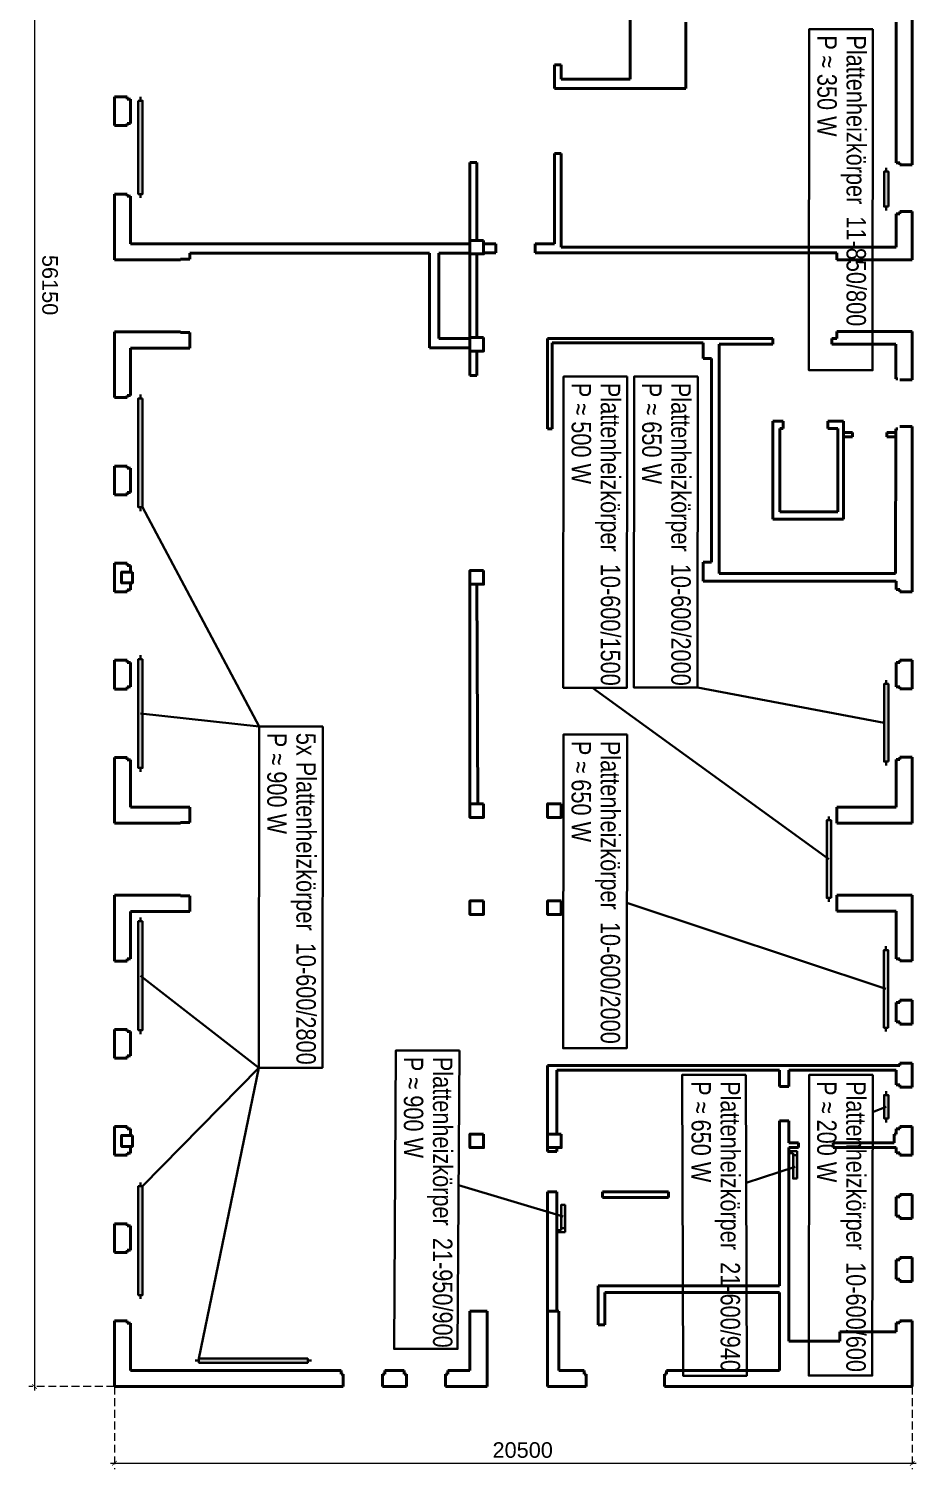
# Model space of a CAD drawing. Header units: millimetres. Extents: x -1616060 to -1327748, y -2178952 to -1799995.
# Drawn here: x -1432572 to -1409734, y -1973535 to -1936464 of the extents above; entities that cross this region are included whole.
import ezdxf

# ---------------------------------------------------------------- set-up
doc = ezdxf.new("R2010")
doc.units = ezdxf.units.MM
doc.header["$LTSCALE"] = 100
doc.header["$MEASUREMENT"] = 0
doc.linetypes.add('ACISOTGL', pattern=[3, 2, -1])
doc.layers.get('0').update_dxf_attribs({"lineweight": 13, "plot": 0})
doc.layers.get('Defpoints').update_dxf_attribs({"lineweight": 13})
for name, color, linetype, lineweight in [('A0_Grundriß', 7, 'Continuous', 40), ('Heiz Wasser +50 -Heizkörper Rücklauff', 241, 'Continuous', 30), ('Heiz Wasser +60 -Heizkörper Vorlauf', 6, 'Continuous', 30)]:
    doc.layers.add(name, color=color, linetype=linetype, lineweight=lineweight)
doc.styles.add('ARIAL', font='arial.ttf')
doc.styles.get("Standard").update_dxf_attribs({"font": 'cour.ttf', "width": 0.8})
doc.dimstyles.new('CT Mondelez', dxfattribs={"dimtxt": 400, "dimasz": 120, "dimexe": 150, "dimexo": 0, "dimgap": 0, "dimtad": 1, "dimdec": 0, "dimtxsty": 'ARIAL', "dimblk": 'ARCHTICK', "dimcen": 250, "dimdle": 100, "dimclrd": 7, "dimclre": 7, "dimclrt": 7, "dimadec": 1, "dimazin": 3, "dimtfac": 1, "dimtdec": 0, "dimtmove": 2, "dimatfit": 3, "dimldrblk": 'ARCHTICK', "dimfxl": 10000, "dimfxlon": 1, "dimtolj": 2, "dimlwd": 15, "dimlwe": 9})

# ---------------------------------------------------------------- blocks, each defined once
blk = doc.blocks.new('_ArchTick')
at = {"color": 0, "linetype": 'ByBlock', "const_width": 0.15}
blk.add_lwpolyline([(-0.5, -0.5), (0.5, 0.5)], dxfattribs=at)
blk = doc.blocks.new('*D136')
at = {"layer": 'A0_Grundriß', "color": 7, "linetype": 'ACISOTGL', "lineweight": 9, "transparency": 16777216}
for p, q in [((-1430369, -1915259), (-1432572, -1915259)), ((-1430369, -1971409), (-1432572, -1971409))]:
    blk.add_line(p, q, dxfattribs=at)
at = {"layer": 'A0_Grundriß', "color": 7, "linetype": 'Continuous', "lineweight": 15, "transparency": 16777216}
blk.add_line((-1432422, -1915159), (-1432422, -1971509), dxfattribs=at)
at = {"layer": 'Defpoints', "color": 0, "transparency": 16777216}
for p in [(-1430369, -1915259), (-1432422, -1971409), (-1430369, -1971409)]:
    blk.add_point(p, dxfattribs=at)
at = {"layer": 'A0_Grundriß', "color": 7, "lineweight": 15, "transparency": 16777216, "xscale": 120, "yscale": 120, "zscale": 120}
for p, rotation in [((-1432422, -1915259), 90), ((-1432422, -1971409), 270)]:
    blk.add_blockref('_ArchTick', p, dxfattribs=dict(at, rotation=rotation))
at = {"layer": 'A0_Grundriß', "color": 7, "transparency": 16777216, "insert": (-1432027, -1943060), "char_height": 400, "attachment_point": 5, "rotation": 270, "style": 'ARIAL'}
blk.add_mtext('\\A2;56150', dxfattribs=at)
blk = doc.blocks.new('*D139')
at = {"layer": 'A0_Grundriß', "color": 7, "linetype": 'ACISOTGL', "lineweight": 9, "transparency": 16777216}
for p, q in [((-1430369, -1971409), (-1430369, -1973535)), ((-1409834, -1971409), (-1409834, -1973535))]:
    blk.add_line(p, q, dxfattribs=at)
at = {"layer": 'A0_Grundriß', "color": 7, "linetype": 'Continuous', "lineweight": 15, "transparency": 16777216}
blk.add_line((-1409734, -1973385), (-1430469, -1973385), dxfattribs=at)
at = {"layer": 'Defpoints', "color": 0, "transparency": 16777216}
for p in [(-1430369, -1971409), (-1409834, -1971409), (-1430369, -1973385)]:
    blk.add_point(p, dxfattribs=at)
at = {"layer": 'A0_Grundriß', "color": 7, "lineweight": 15, "transparency": 16777216, "xscale": 120, "yscale": 120, "zscale": 120, "rotation": 180}
blk.add_blockref('_ArchTick', (-1430369, -1973385), dxfattribs=at)
at = {"layer": 'A0_Grundriß', "color": 7, "lineweight": 15, "transparency": 16777216, "xscale": 120, "yscale": 120, "zscale": 120}
blk.add_blockref('_ArchTick', (-1409834, -1973385), dxfattribs=at)
at = {"layer": 'A0_Grundriß', "color": 7, "transparency": 16777216, "insert": (-1419861, -1973044), "char_height": 400, "attachment_point": 5, "style": 'ARIAL'}
blk.add_mtext('\\A2;20500', dxfattribs=at)

msp = doc.modelspace()

# ---------------------------------------------------------------- hatches: boundary and pattern name
at = {"layer": 'Heiz Wasser +60 -Heizkörper Vorlauf'}
h = msp.add_hatch(color=256, dxfattribs=at)
h.dxf.hatch_style = 1
h.paths.add_polyline_path([(-1429643.8, -1938317.5), (-1429753.8, -1938317.5), (-1429753.8, -1940717.5), (-1429643.8, -1940717.5)])
h = msp.add_hatch(color=256, dxfattribs=at)
h.dxf.hatch_style = 1
h.paths.add_polyline_path([(-1410558.8, -1941039.6), (-1410448.8, -1941039.6), (-1410448.8, -1940139.6), (-1410558.8, -1940139.6)])
h = msp.add_hatch(color=256, dxfattribs=at)
h.dxf.hatch_style = 1
h.paths.add_polyline_path([(-1429753.8, -1948776.6), (-1429643.8, -1948776.6), (-1429643.8, -1945976.6), (-1429753.8, -1945976.6)])
h = msp.add_hatch(color=256, dxfattribs=at)
h.dxf.hatch_style = 1
h.paths.add_polyline_path([(-1429753.8, -1955488.5), (-1429643.8, -1955488.5), (-1429643.8, -1952688.5), (-1429753.8, -1952688.5)])
h = msp.add_hatch(color=256, dxfattribs=at)
h.dxf.hatch_style = 1
h.paths.add_polyline_path([(-1410558.8, -1955324), (-1410448.8, -1955324), (-1410448.8, -1953324), (-1410558.8, -1953324)])
h = msp.add_hatch(color=256, dxfattribs=at)
h.dxf.hatch_style = 1
h.paths.add_polyline_path([(-1412034.2, -1958833.6), (-1411924.2, -1958833.6), (-1411924.2, -1956833.6), (-1412034.2, -1956833.6)])
h = msp.add_hatch(color=256, dxfattribs=at)
h.dxf.hatch_style = 1
h.paths.add_polyline_path([(-1429753.8, -1962234.5), (-1429643.8, -1962234.5), (-1429643.8, -1959434.5), (-1429753.8, -1959434.5)])
h = msp.add_hatch(color=256, dxfattribs=at)
h.dxf.hatch_style = 1
h.paths.add_polyline_path([(-1410566.1, -1962173.3), (-1410456.1, -1962173.3), (-1410456.1, -1960173.3), (-1410566.1, -1960173.3)])
h = msp.add_hatch(color=256, dxfattribs=at)
h.dxf.hatch_style = 1
h.paths.add_polyline_path([(-1410558.8, -1964508.6), (-1410448.8, -1964508.6), (-1410448.8, -1963908.6), (-1410558.8, -1963908.6)])
h = msp.add_hatch(color=256, dxfattribs=at)
h.dxf.hatch_style = 1
h.paths.add_polyline_path([(-1412903.5, -1966054.1), (-1412793.5, -1966054.1), (-1412793.5, -1965454.1), (-1412903.5, -1965454.1)])
h = msp.add_hatch(color=256, dxfattribs=at)
h.dxf.hatch_style = 1
h.paths.add_polyline_path([(-1429753.8, -1969052.9), (-1429643.8, -1969052.9), (-1429643.8, -1966252.9), (-1429753.8, -1966252.9)])
h = msp.add_hatch(color=256, dxfattribs=at)
h.dxf.hatch_style = 1
h.paths.add_polyline_path([(-1418873.5, -1967335.4), (-1418763.5, -1967335.4), (-1418763.5, -1966735.4), (-1418873.5, -1966735.4)])
h = msp.add_hatch(color=256, dxfattribs=at)
h.dxf.hatch_style = 1
h.paths.add_polyline_path([(-1425393.8, -1970796.6), (-1425393.8, -1970686.6), (-1428193.8, -1970686.6), (-1428193.8, -1970796.6)])

# ---------------------------------------------------------------- linework, layer by layer
at = {"layer": 'A0_Grundriß'}
for p, q in [((-1409833.8, -1935633.6), (-1409833.8, -1939968.6)), ((-1417098.8, -1937763.6), (-1417098.8, -1936228.6)), ((-1415658.8, -1938003.6), (-1415658.8, -1936293.6)), ((-1410248.8, -1936293.6), (-1410248.8, -1939911.1)), ((-1419043.8, -1937393.6), (-1419043.8, -1938003.6)), ((-1418868.8, -1937393.6), (-1419043.8, -1937393.6)), ((-1418868.8, -1937393.6), (-1418868.8, -1937763.6)), ((-1417098.8, -1938003.6), (-1419043.8, -1938003.6)), ((-1417098.8, -1937763.6), (-1418868.8, -1937763.6)), ((-1415658.8, -1938003.6), (-1417098.8, -1938003.6)), ((-1430368.8, -1938216.6), (-1430368.8, -1938956.6)), ((-1430368.8, -1938216.6), (-1430043.8, -1938216.6)), ((-1430043.8, -1938216.6), (-1430043.8, -1938274.1)), ((-1430043.8, -1938274.1), (-1429953.8, -1938274.1)), ((-1429953.8, -1938274.1), (-1429953.8, -1938899.1)), ((-1430368.8, -1938956.6), (-1430043.8, -1938956.6)), ((-1429953.8, -1938899.1), (-1430043.8, -1938899.1)), ((-1430043.8, -1938899.1), (-1430043.8, -1938956.6)), ((-1419043.8, -1939671.6), (-1419043.8, -1941996.6)), ((-1419043.8, -1939671.6), (-1418868.8, -1939671.6)), ((-1418868.8, -1939671.6), (-1418868.8, -1942083.6)), ((-1421218.8, -1941908.6), (-1421218.8, -1939908.6)), ((-1421043.8, -1939908.6), (-1421218.8, -1939908.6)), ((-1421043.8, -1939908.6), (-1421043.8, -1941908.6)), ((-1410203.8, -1939911.1), (-1410248.8, -1939911.1)), ((-1410248.8, -1939911.1), (-1410158.8, -1939911.1)), ((-1410158.8, -1939911.1), (-1410158.8, -1939968.6)), ((-1409833.8, -1939968.6), (-1410158.8, -1939968.6)), ((-1430368.8, -1940716.6), (-1430368.8, -1942411.6)), ((-1430368.8, -1940716.6), (-1430043.8, -1940716.6)), ((-1430043.8, -1940716.6), (-1430043.8, -1940774.1)), ((-1430043.8, -1940774.1), (-1429953.8, -1940774.1)), ((-1429953.8, -1940774.1), (-1429953.8, -1941996.6)), ((-1410248.8, -1941226.1), (-1410248.8, -1942083.6)), ((-1410248.8, -1941226.1), (-1410203.8, -1941226.1)), ((-1410158.8, -1941226.1), (-1410248.8, -1941226.1)), ((-1409833.8, -1941168.6), (-1410158.8, -1941168.6)), ((-1409833.8, -1941168.6), (-1410158.8, -1941168.6)), ((-1410158.8, -1941168.6), (-1410158.8, -1941226.1)), ((-1409833.8, -1941168.6), (-1409833.8, -1942408.6)), ((-1421218.8, -1941996.6), (-1429953.8, -1941996.6)), ((-1420868.8, -1941996.6), (-1420553.8, -1941996.6)), ((-1420553.8, -1941996.6), (-1420553.8, -1942233.6)), ((-1419543.8, -1941996.6), (-1419043.8, -1941996.6)), ((-1419543.8, -1941996.6), (-1419543.8, -1942233.6)), ((-1418868.8, -1942083.6), (-1418668.8, -1942083.6)), ((-1418668.8, -1942083.6), (-1410248.8, -1942083.6)), ((-1430368.8, -1942411.6), (-1428663.8, -1942411.6)), ((-1428558.8, -1942391.6), (-1428663.8, -1942391.6)), ((-1428663.8, -1942391.6), (-1428663.8, -1942411.6)), ((-1428423.8, -1942391.6), (-1428603.8, -1942391.6)), ((-1428423.8, -1942236.6), (-1428423.8, -1942391.6)), ((-1422258.8, -1942236.6), (-1428423.8, -1942236.6)), ((-1422258.8, -1942236.6), (-1422258.8, -1944676.6)), ((-1421218.8, -1942236.6), (-1422018.8, -1942236.6)), ((-1422018.8, -1942236.6), (-1422018.8, -1944436.6)), ((-1421218.8, -1942258.6), (-1421218.8, -1944408.6)), ((-1421043.8, -1942258.6), (-1421043.8, -1944408.6)), ((-1420553.8, -1942233.6), (-1420868.8, -1942233.6)), ((-1419043.8, -1942233.6), (-1419543.8, -1942233.6)), ((-1418668.8, -1942233.6), (-1419043.8, -1942233.6)), ((-1411778.8, -1942233.6), (-1418668.8, -1942233.6)), ((-1411778.8, -1942408.6), (-1411778.8, -1942233.6)), ((-1411538.8, -1942408.6), (-1411778.8, -1942408.6)), ((-1409833.8, -1942408.6), (-1411538.8, -1942408.6)), ((-1430368.8, -1944261.6), (-1428663.8, -1944261.6)), ((-1430368.8, -1944261.6), (-1430368.8, -1945956.6)), ((-1428663.8, -1944261.6), (-1428663.8, -1944281.6)), ((-1428663.8, -1944281.6), (-1428558.8, -1944281.6)), ((-1428423.8, -1944281.6), (-1428603.8, -1944281.6)), ((-1428423.8, -1944281.6), (-1428423.8, -1944679.6)), ((-1411538.8, -1944258.6), (-1411778.8, -1944258.6)), ((-1411778.8, -1944258.6), (-1411778.8, -1944433.6)), ((-1409833.8, -1944258.6), (-1411538.8, -1944258.6)), ((-1409833.8, -1945498.6), (-1409833.8, -1944258.6)), ((-1429953.8, -1944679.6), (-1429953.8, -1945899.1)), ((-1428423.8, -1944679.6), (-1429953.8, -1944679.6)), ((-1421218.8, -1944676.6), (-1422258.8, -1944676.6)), ((-1421218.8, -1944436.6), (-1422018.8, -1944436.6)), ((-1419218.8, -1946758.6), (-1419218.8, -1944433.6)), ((-1415003.8, -1944433.6), (-1419218.8, -1944433.6)), ((-1419103.8, -1946758.6), (-1419103.8, -1944548.6)), ((-1415218.8, -1944548.6), (-1419103.8, -1944548.6)), ((-1415218.8, -1944548.6), (-1415218.8, -1944948.6)), ((-1413423.8, -1944433.6), (-1415003.8, -1944433.6)), ((-1414803.8, -1944583.6), (-1413423.8, -1944583.6)), ((-1414803.8, -1944583.6), (-1414803.8, -1950483.6)), ((-1413423.8, -1944583.6), (-1413423.8, -1944433.6)), ((-1411908.8, -1944433.6), (-1411908.8, -1944583.6)), ((-1411778.8, -1944433.6), (-1411908.8, -1944433.6)), ((-1411908.8, -1944583.6), (-1410253.8, -1944583.6)), ((-1410253.8, -1944583.6), (-1410253.8, -1945472.6)), ((-1421218.8, -1945383.6), (-1421218.8, -1944758.6)), ((-1421043.8, -1944758.6), (-1421043.8, -1945383.6)), ((-1415218.8, -1944948.6), (-1415003.8, -1944948.6)), ((-1415003.8, -1944948.6), (-1415003.8, -1950188.6)), ((-1421043.8, -1945383.6), (-1421218.8, -1945383.6)), ((-1410208.8, -1945472.6), (-1410253.8, -1945472.6)), ((-1409833.8, -1945498.6), (-1410158.8, -1945498.6)), ((-1430368.8, -1945956.6), (-1430043.8, -1945956.6)), ((-1429953.8, -1945899.1), (-1430043.8, -1945899.1)), ((-1430043.8, -1945899.1), (-1430043.8, -1945956.6)), ((-1413158.8, -1946563.6), (-1413423.8, -1946563.6)), ((-1413423.8, -1946563.6), (-1413423.8, -1949083.6)), ((-1413158.8, -1946563.6), (-1413158.8, -1946753.6)), ((-1412008.8, -1946563.6), (-1412008.8, -1946753.6)), ((-1412008.8, -1946563.6), (-1411603.8, -1946563.6)), ((-1411603.8, -1946563.6), (-1411603.8, -1949083.6)), ((-1419103.8, -1946758.6), (-1419218.8, -1946758.6)), ((-1413158.8, -1946753.6), (-1413243.8, -1946753.6)), ((-1413243.8, -1946753.6), (-1413243.8, -1948893.6)), ((-1412008.8, -1946753.6), (-1411753.8, -1946753.6)), ((-1411753.8, -1948893.6), (-1411753.8, -1946753.6)), ((-1411372.9, -1946851.6), (-1411603.8, -1946851.6)), ((-1411372.9, -1946851.6), (-1411372.9, -1946966.6)), ((-1410487.9, -1946851.6), (-1410487.9, -1946966.6)), ((-1410487.9, -1946851.6), (-1410256.6, -1946851.6)), ((-1410256.4, -1946756.1), (-1410263.9, -1950483.6)), ((-1410256.4, -1946756.1), (-1410208.8, -1946756.1)), ((-1409833.8, -1946698.6), (-1410158.8, -1946698.6)), ((-1409833.8, -1946698.6), (-1409833.8, -1950953.6)), ((-1411372.9, -1946966.6), (-1411603.8, -1946966.6)), ((-1410487.9, -1946966.6), (-1410256.8, -1946967.1)), ((-1430368.8, -1947716.6), (-1430368.8, -1948456.6)), ((-1430368.8, -1947716.6), (-1430043.8, -1947716.6)), ((-1430043.8, -1947716.6), (-1430043.8, -1947774.1)), ((-1430043.8, -1947774.1), (-1429953.8, -1947774.1)), ((-1429953.8, -1947774.1), (-1429953.8, -1948399.1)), ((-1429953.8, -1948399.1), (-1430043.8, -1948399.1)), ((-1430043.8, -1948399.1), (-1430043.8, -1948456.6)), ((-1430368.8, -1948456.6), (-1430043.8, -1948456.6)), ((-1411603.8, -1949083.6), (-1413423.8, -1949083.6)), ((-1411753.8, -1948893.6), (-1413243.8, -1948893.6)), ((-1430368.8, -1950216.6), (-1430368.8, -1950956.6)), ((-1430368.8, -1950216.6), (-1430043.8, -1950216.6)), ((-1430043.8, -1950216.6), (-1430043.8, -1950274.1)), ((-1430043.8, -1950274.1), (-1429953.8, -1950274.1)), ((-1429953.8, -1950274.1), (-1429953.8, -1950446.6)), ((-1415218.8, -1950188.6), (-1415218.8, -1950683.6)), ((-1415218.8, -1950188.6), (-1415003.8, -1950188.6)), ((-1414803.8, -1950483.6), (-1410263.9, -1950483.6)), ((-1430368.8, -1950956.6), (-1430043.8, -1950956.6)), ((-1429953.8, -1950899.1), (-1430043.8, -1950899.1)), ((-1430043.8, -1950899.1), (-1430043.8, -1950956.6)), ((-1429953.8, -1950726.6), (-1429953.8, -1950899.1)), ((-1421218.8, -1950758.6), (-1421218.8, -1956408.6)), ((-1421018.8, -1956408.6), (-1421043.8, -1950758.6)), ((-1415003.8, -1950683.6), (-1415218.8, -1950683.6)), ((-1415003.8, -1950683.6), (-1410248.8, -1950683.6)), ((-1410248.8, -1950683.6), (-1410248.8, -1950896.1)), ((-1410203.8, -1950896.1), (-1410248.8, -1950896.1)), ((-1410248.8, -1950896.1), (-1410158.8, -1950896.1)), ((-1410158.8, -1950896.1), (-1410158.8, -1950953.6)), ((-1409833.8, -1950953.6), (-1410158.8, -1950953.6)), ((-1430368.8, -1952716.6), (-1430368.8, -1953456.6)), ((-1430368.8, -1952716.6), (-1430043.8, -1952716.6)), ((-1430043.8, -1952716.6), (-1430043.8, -1952774.1)), ((-1430043.8, -1952774.1), (-1429953.8, -1952774.1)), ((-1429953.8, -1952774.1), (-1429953.8, -1953399.1)), ((-1410203.8, -1952771.1), (-1410248.8, -1952771.1)), ((-1410248.8, -1952771.1), (-1410248.8, -1953396.1)), ((-1410158.8, -1952771.1), (-1410248.8, -1952771.1)), ((-1409833.8, -1952713.6), (-1410158.8, -1952713.6)), ((-1410158.8, -1952713.6), (-1410158.8, -1952771.1)), ((-1409833.8, -1952713.6), (-1409833.8, -1953453.6)), ((-1430368.8, -1953456.6), (-1430043.8, -1953456.6)), ((-1429953.8, -1953399.1), (-1430043.8, -1953399.1)), ((-1430043.8, -1953399.1), (-1430043.8, -1953456.6)), ((-1410203.8, -1953396.1), (-1410248.8, -1953396.1)), ((-1410248.8, -1953396.1), (-1410158.8, -1953396.1)), ((-1410158.8, -1953396.1), (-1410158.8, -1953453.6)), ((-1409833.8, -1953453.6), (-1410158.8, -1953453.6)), ((-1430368.8, -1955216.6), (-1430368.8, -1956911.6)), ((-1430368.8, -1955216.6), (-1430043.8, -1955216.6)), ((-1430043.8, -1955216.6), (-1430043.8, -1955274.1)), ((-1430043.8, -1955274.1), (-1429953.8, -1955274.1)), ((-1429953.8, -1955274.1), (-1429953.8, -1956496.6)), ((-1410248.8, -1955271.1), (-1410248.8, -1956493.6)), ((-1410203.8, -1955271.1), (-1410248.8, -1955271.1)), ((-1410158.8, -1955271.1), (-1410248.8, -1955271.1)), ((-1409833.8, -1955213.6), (-1410158.8, -1955213.6)), ((-1410158.8, -1955213.6), (-1410158.8, -1955271.1)), ((-1409833.8, -1955213.6), (-1409833.8, -1956908.6)), ((-1428423.8, -1956496.6), (-1429953.8, -1956496.6)), ((-1428423.8, -1956496.6), (-1428423.8, -1956891.6)), ((-1411778.8, -1956908.6), (-1411778.8, -1956493.6)), ((-1410248.8, -1956493.6), (-1411778.8, -1956493.6)), ((-1430368.8, -1956911.6), (-1428663.8, -1956911.6)), ((-1428573.8, -1956891.6), (-1428663.8, -1956891.6)), ((-1428663.8, -1956891.6), (-1428663.8, -1956911.6)), ((-1428423.8, -1956891.6), (-1428603.8, -1956891.6)), ((-1411538.8, -1956908.6), (-1411778.8, -1956908.6)), ((-1411538.8, -1956908.6), (-1409833.8, -1956908.6)), ((-1430368.8, -1958761.6), (-1428663.8, -1958761.6)), ((-1430368.8, -1958761.6), (-1430368.8, -1960456.6)), ((-1428663.8, -1958761.6), (-1428663.8, -1958781.6)), ((-1428663.8, -1958781.6), (-1428573.8, -1958781.6)), ((-1428423.8, -1958781.6), (-1428603.8, -1958781.6)), ((-1428423.8, -1958781.6), (-1428423.8, -1959179.6)), ((-1411778.8, -1958758.6), (-1409833.8, -1958758.6)), ((-1411778.8, -1958758.6), (-1411778.8, -1959173.6)), ((-1409833.8, -1958758.6), (-1410423.8, -1958758.6)), ((-1409833.8, -1958758.6), (-1409833.8, -1960453.6)), ((-1410248.8, -1959173.6), (-1411778.8, -1959173.6)), ((-1410248.8, -1960396.1), (-1410248.8, -1959173.6)), ((-1429953.8, -1959179.6), (-1429953.8, -1960399.1)), ((-1428423.8, -1959179.6), (-1429953.8, -1959179.6)), ((-1430368.8, -1960456.6), (-1430043.8, -1960456.6)), ((-1429953.8, -1960399.1), (-1430043.8, -1960399.1)), ((-1430043.8, -1960399.1), (-1430043.8, -1960456.6)), ((-1410158.8, -1960396.1), (-1410248.8, -1960396.1)), ((-1410158.8, -1960396.1), (-1410158.8, -1960453.6)), ((-1409833.8, -1960453.6), (-1410158.8, -1960453.6)), ((-1410158.8, -1961521.1), (-1410248.8, -1961521.1)), ((-1410248.8, -1961521.1), (-1410248.8, -1962021.1)), ((-1409833.8, -1961463.6), (-1410158.8, -1961463.6)), ((-1410158.8, -1961463.6), (-1410158.8, -1961521.1)), ((-1409833.8, -1961463.6), (-1409833.8, -1962078.6)), ((-1410248.8, -1962021.1), (-1410158.8, -1962021.1)), ((-1410158.8, -1962021.1), (-1410158.8, -1962078.6)), ((-1409833.8, -1962078.6), (-1410158.8, -1962078.6)), ((-1430368.8, -1962216.6), (-1430368.8, -1962956.6)), ((-1430368.8, -1962216.6), (-1430043.8, -1962216.6)), ((-1430043.8, -1962274.1), (-1430043.8, -1962216.6)), ((-1429953.8, -1962274.1), (-1430043.8, -1962274.1)), ((-1429953.8, -1962274.1), (-1429953.8, -1962899.1)), ((-1430368.8, -1962956.6), (-1430043.8, -1962956.6)), ((-1429953.8, -1962899.1), (-1430043.8, -1962899.1)), ((-1430043.8, -1962899.1), (-1430043.8, -1962956.6)), ((-1410248.8, -1963146.1), (-1419218.8, -1963146.1)), ((-1419218.8, -1964908.6), (-1419218.8, -1963146.1)), ((-1410158.8, -1963146.1), (-1410248.8, -1963146.1)), ((-1409833.8, -1963088.6), (-1410158.8, -1963088.6)), ((-1410158.8, -1963088.6), (-1410158.8, -1963146.1)), ((-1409833.8, -1963088.6), (-1409833.8, -1963703.6)), ((-1418978.8, -1963263.6), (-1418978.8, -1964908.6)), ((-1413248.8, -1963263.6), (-1418978.8, -1963263.6)), ((-1413248.8, -1963683.6), (-1413248.8, -1963263.6)), ((-1413008.8, -1963683.6), (-1413008.8, -1963263.6)), ((-1413008.8, -1963263.6), (-1410250.4, -1963263.6)), ((-1410250.4, -1963263.6), (-1410250.4, -1963646.1)), ((-1413008.8, -1963683.6), (-1413248.8, -1963683.6)), ((-1410158.8, -1963646.1), (-1410248.8, -1963646.1)), ((-1410158.8, -1963703.6), (-1410158.8, -1963646.1)), ((-1409833.8, -1963703.6), (-1410158.8, -1963703.6)), ((-1430368.8, -1965456.6), (-1430368.8, -1964716.6)), ((-1430193.8, -1964716.6), (-1430368.8, -1964716.6)), ((-1430193.8, -1964716.6), (-1430043.8, -1964716.6)), ((-1430043.8, -1964716.6), (-1430043.8, -1964774.1)), ((-1413248.8, -1968811.6), (-1413248.8, -1964568.6)), ((-1413008.8, -1964568.6), (-1413248.8, -1964568.6)), ((-1413008.8, -1965133.6), (-1413008.8, -1964568.6)), ((-1409833.8, -1964713.6), (-1410158.8, -1964713.6)), ((-1410158.8, -1964713.6), (-1410158.8, -1964771.1)), ((-1409833.8, -1964713.6), (-1409833.8, -1965453.6)), ((-1430043.8, -1964774.1), (-1429953.8, -1964774.1)), ((-1429953.8, -1964774.1), (-1429953.8, -1964946.6)), ((-1410299.2, -1964908.6), (-1410299.2, -1965133.6)), ((-1410250.4, -1964908.6), (-1410299.2, -1964908.6)), ((-1410158.8, -1964771.1), (-1410248.8, -1964771.1)), ((-1410248.8, -1964771.1), (-1410248.8, -1964908.6)), ((-1430368.8, -1965456.6), (-1430043.8, -1965456.6)), ((-1429953.8, -1965399.1), (-1430043.8, -1965399.1)), ((-1430043.8, -1965399.1), (-1430043.8, -1965456.6)), ((-1429953.8, -1965226.6), (-1429953.8, -1965399.1)), ((-1419218.8, -1965258.6), (-1419218.8, -1965360.5)), ((-1418978.8, -1965360.5), (-1419218.8, -1965360.5)), ((-1418978.8, -1965258.6), (-1418978.8, -1965360.5)), ((-1413008.8, -1965133.6), (-1412758.8, -1965133.6)), ((-1413008.8, -1970236.6), (-1413008.8, -1965258.6)), ((-1413008.8, -1965258.6), (-1412758.8, -1965258.6)), ((-1412758.8, -1965258.6), (-1412758.8, -1965133.6)), ((-1411873.8, -1965133.6), (-1410299.2, -1965133.6)), ((-1411873.8, -1965258.6), (-1411873.8, -1965133.6)), ((-1411873.8, -1965258.6), (-1410250.4, -1965258.6)), ((-1410250.4, -1965258.6), (-1410250.4, -1965396.1)), ((-1410250.4, -1965396.1), (-1410158.8, -1965396.1)), ((-1410158.8, -1965396.1), (-1410158.8, -1965453.6)), ((-1409833.8, -1965453.6), (-1410158.8, -1965453.6)), ((-1410158.8, -1965453.6), (-1410158.8, -1965453.6)), ((-1409833.8, -1965453.6), (-1409833.8, -1965453.6)), ((-1419218.8, -1966393.6), (-1419218.8, -1971408.6)), ((-1419218.8, -1966393.6), (-1418978.8, -1966393.6)), ((-1418978.8, -1966393.6), (-1418978.8, -1969466.6)), ((-1417808.8, -1966393.6), (-1416108.8, -1966393.6)), ((-1417808.8, -1966393.6), (-1417808.8, -1966543.6)), ((-1417808.8, -1966543.6), (-1416108.8, -1966543.6)), ((-1416108.8, -1966543.6), (-1416108.8, -1966393.6)), ((-1410158.8, -1966521.1), (-1410248.8, -1966521.1)), ((-1410248.8, -1966521.1), (-1410248.8, -1967021.1)), ((-1409833.8, -1966463.6), (-1410158.8, -1966463.6)), ((-1410158.8, -1966463.6), (-1410158.8, -1966521.1)), ((-1409833.8, -1966463.6), (-1409833.8, -1967078.6)), ((-1430368.8, -1967216.6), (-1430368.8, -1967956.6)), ((-1430368.8, -1967216.6), (-1430043.8, -1967216.6)), ((-1430043.8, -1967274.1), (-1430043.8, -1967216.6)), ((-1429953.8, -1967274.1), (-1430043.8, -1967274.1)), ((-1429953.8, -1967274.1), (-1429953.8, -1967899.1)), ((-1410248.8, -1967021.1), (-1410158.8, -1967021.1)), ((-1410158.8, -1967021.1), (-1410158.8, -1967078.6)), ((-1409833.8, -1967078.6), (-1410158.8, -1967078.6)), ((-1430368.8, -1967956.6), (-1430043.8, -1967956.6)), ((-1429953.8, -1967899.1), (-1430043.8, -1967899.1)), ((-1430043.8, -1967899.1), (-1430043.8, -1967956.6)), ((-1410248.8, -1968146.1), (-1410248.8, -1968646.1)), ((-1410158.8, -1968146.1), (-1410248.8, -1968146.1)), ((-1409833.8, -1968088.6), (-1410158.8, -1968088.6)), ((-1410158.8, -1968088.6), (-1410158.8, -1968146.1)), ((-1409833.8, -1968088.6), (-1409948.8, -1968088.6)), ((-1409833.8, -1968088.6), (-1409833.8, -1968703.6)), ((-1413248.8, -1968811.6), (-1417921.3, -1968811.6)), ((-1417921.3, -1968986.6), (-1417921.3, -1968811.6)), ((-1417921.3, -1968811.6), (-1417921.3, -1969821.6)), ((-1410248.8, -1968646.1), (-1410158.8, -1968646.1)), ((-1410158.8, -1968646.1), (-1410158.8, -1968703.6)), ((-1409833.8, -1968703.6), (-1410158.8, -1968703.6)), ((-1413248.8, -1968986.6), (-1417746.3, -1968986.6)), ((-1417746.3, -1968986.6), (-1417746.3, -1969821.6)), ((-1413248.8, -1970236.6), (-1413248.8, -1968986.6)), ((-1421218.8, -1969466.6), (-1420778.8, -1969466.6)), ((-1421218.8, -1969466.6), (-1421218.8, -1970996.6)), ((-1420778.8, -1969466.6), (-1420778.8, -1971408.6)), ((-1418931.3, -1969466.6), (-1419218.8, -1969466.6)), ((-1418931.3, -1970783.9), (-1418931.3, -1969466.6)), ((-1430368.8, -1969716.6), (-1430368.8, -1971408.6)), ((-1430368.8, -1969716.6), (-1430043.8, -1969716.6)), ((-1430043.8, -1969716.6), (-1430043.8, -1969774.1)), ((-1430043.8, -1969774.1), (-1429953.8, -1969774.1)), ((-1429998.8, -1969774.1), (-1429953.8, -1969774.1)), ((-1429953.8, -1969774.1), (-1429953.8, -1970996.6)), ((-1417746.3, -1969821.6), (-1417921.3, -1969821.6)), ((-1410248.8, -1969771.1), (-1410248.8, -1969996.6)), ((-1410158.8, -1969771.1), (-1410248.8, -1969771.1)), ((-1409833.8, -1969713.6), (-1410158.8, -1969713.6)), ((-1410158.8, -1969713.6), (-1410158.8, -1969771.1)), ((-1409833.8, -1969713.6), (-1409833.8, -1971408.6)), ((-1413248.8, -1970996.6), (-1413248.8, -1970236.6)), ((-1413008.8, -1970236.6), (-1411698.8, -1970236.6)), ((-1411698.8, -1969996.6), (-1410248.8, -1969996.6)), ((-1411698.8, -1970236.6), (-1411698.8, -1969996.6)), ((-1424536.3, -1970996.6), (-1429953.8, -1970996.6)), ((-1424536.3, -1970996.6), (-1424536.3, -1971086.6)), ((-1422911.3, -1970996.6), (-1423411.3, -1970996.6)), ((-1423411.3, -1971041.6), (-1423411.3, -1970996.6)), ((-1423411.3, -1970996.6), (-1423411.3, -1971086.6)), ((-1422911.3, -1971041.6), (-1422911.3, -1970996.6)), ((-1422911.3, -1970996.6), (-1422911.3, -1971086.6)), ((-1421218.8, -1970996.6), (-1421786.3, -1970996.6)), ((-1421786.3, -1971041.6), (-1421786.3, -1970996.6)), ((-1421786.3, -1970996.6), (-1421786.3, -1971086.6)), ((-1421716.3, -1970996.6), (-1421218.8, -1970996.6)), ((-1418931.3, -1970783.9), (-1418931.3, -1970996.6)), ((-1418281.3, -1970996.6), (-1418931.3, -1970996.6)), ((-1418281.3, -1970996.6), (-1418281.3, -1971086.6)), ((-1413248.8, -1970996.6), (-1416156.3, -1970996.6)), ((-1416156.3, -1971041.6), (-1416156.3, -1970996.6)), ((-1424478.8, -1971408.6), (-1430368.8, -1971408.6)), ((-1424536.3, -1971086.6), (-1424478.8, -1971086.6)), ((-1424478.8, -1971408.6), (-1424478.8, -1971086.6)), ((-1424478.8, -1971408.6), (-1424478.8, -1971086.6)), ((-1423468.8, -1971408.6), (-1423468.8, -1971086.6)), ((-1423411.3, -1971086.6), (-1423468.8, -1971086.6)), ((-1422853.8, -1971408.6), (-1423468.8, -1971408.6)), ((-1422911.3, -1971086.6), (-1422853.8, -1971086.6)), ((-1422853.8, -1971408.6), (-1422853.8, -1971086.6)), ((-1421843.8, -1971408.6), (-1421843.8, -1971086.6)), ((-1421786.3, -1971086.6), (-1421843.8, -1971086.6)), ((-1420778.8, -1971408.6), (-1421843.8, -1971408.6)), ((-1418223.8, -1971408.6), (-1419218.8, -1971408.6)), ((-1418281.3, -1971086.6), (-1418223.8, -1971086.6)), ((-1418223.8, -1971408.6), (-1418223.8, -1971086.6)), ((-1416213.8, -1971408.6), (-1416213.8, -1971086.6)), ((-1416156.3, -1971086.6), (-1416213.8, -1971086.6)), ((-1409833.8, -1971408.6), (-1416213.8, -1971408.6)), ((-1416156.3, -1971041.6), (-1416156.3, -1971086.6))]:
    msp.add_line(p, q, dxfattribs=at)
for points in [[(-1420868.8, -1941908.6), (-1421218.8, -1941908.6), (-1421218.8, -1942258.6), (-1420868.8, -1942258.6)], [(-1420868.8, -1944408.6), (-1421218.8, -1944408.6), (-1421218.8, -1944758.6), (-1420868.8, -1944758.6)], [(-1429903.8, -1950446.6), (-1430183.8, -1950446.6), (-1430183.8, -1950726.6), (-1429903.8, -1950726.6)], [(-1420868.8, -1950408.6), (-1421218.8, -1950408.6), (-1421218.8, -1950758.6), (-1420868.8, -1950758.6)], [(-1420868.8, -1956408.6), (-1421218.8, -1956408.6), (-1421218.8, -1956758.6), (-1420868.8, -1956758.6)], [(-1418868.8, -1956408.6), (-1419218.8, -1956408.6), (-1419218.8, -1956758.6), (-1418868.8, -1956758.6)], [(-1420868.8, -1958908.6), (-1421218.8, -1958908.6), (-1421218.8, -1959258.6), (-1420868.8, -1959258.6)], [(-1418868.8, -1958908.6), (-1419218.8, -1958908.6), (-1419218.8, -1959258.6), (-1418868.8, -1959258.6)], [(-1429903.8, -1964946.6), (-1430183.8, -1964946.6), (-1430183.8, -1965226.6), (-1429903.8, -1965226.6)], [(-1420868.8, -1964908.6), (-1421218.8, -1964908.6), (-1421218.8, -1965258.6), (-1420868.8, -1965258.6)], [(-1418868.8, -1964908.6), (-1419218.8, -1964908.6), (-1419218.8, -1965258.6), (-1418868.8, -1965258.6)]]:
    msp.add_lwpolyline(points, close=True, dxfattribs=at)
at = {"layer": 'Heiz Wasser +50 -Heizkörper Rücklauff'}
for p, q in [((-1410503.8, -1940039.6), (-1410503.8, -1940139.6)), ((-1429698.8, -1940817.5), (-1429698.8, -1940717.5)), ((-1429698.8, -1948876.6), (-1429698.8, -1948776.6)), ((-1410503.8, -1953224), (-1410503.8, -1953324)), ((-1429698.8, -1955588.5), (-1429698.8, -1955488.5)), ((-1411979.2, -1956733.6), (-1411979.2, -1956833.6)), ((-1410511.1, -1960073.3), (-1410511.1, -1960173.3)), ((-1429698.8, -1962334.5), (-1429698.8, -1962234.5)), ((-1410503.8, -1963808.6), (-1410503.8, -1963908.6)), ((-1412793.5, -1965354.1), (-1413008.8, -1965354.1)), ((-1412793.5, -1965354.1), (-1412793.5, -1965454.1)), ((-1418763.5, -1967435.4), (-1418978.8, -1967435.4)), ((-1418763.5, -1967435.4), (-1418763.5, -1967335.4)), ((-1429698.8, -1969152.9), (-1429698.8, -1969052.9)), ((-1425293.8, -1970741.6), (-1425393.8, -1970741.6))]:
    msp.add_line(p, q, dxfattribs=at)
at = {"layer": 'Heiz Wasser +60 -Heizkörper Vorlauf'}
for p, q in [((-1429698.8, -1938217.5), (-1429698.8, -1938317.5)), ((-1410503.8, -1941139.6), (-1410503.8, -1941039.6)), ((-1429698.8, -1945976.6), (-1429698.8, -1945876.6)), ((-1429643.8, -1948776.6), (-1426643, -1954421.3)), ((-1429698.8, -1952688.5), (-1429698.8, -1952588.5)), ((-1418062.3, -1953421.4), (-1411979.2, -1957833.6)), ((-1410558.8, -1954324), (-1415365.3, -1953414.3)), ((-1426643, -1954421.3), (-1429698.8, -1954088.5)), ((-1410503.8, -1955424), (-1410503.8, -1955324)), ((-1410511.1, -1961173.3), (-1417179.2, -1958957.7)), ((-1411979.2, -1958933.6), (-1411979.2, -1958833.6)), ((-1429698.8, -1959434.5), (-1429698.8, -1959334.5)), ((-1426650.8, -1963202.9), (-1429698.8, -1960834.5)), ((-1410511.1, -1962273.3), (-1410511.1, -1962173.3)), ((-1429643.8, -1966252.9), (-1426650.8, -1963202.9)), ((-1428193.8, -1970686.6), (-1426650.8, -1963202.9)), ((-1410503.8, -1964208.6), (-1410855, -1964349.1)), ((-1410503.8, -1964608.6), (-1410503.8, -1964508.6)), ((-1412903.5, -1965404.1), (-1413008.8, -1965404.1)), ((-1412903.5, -1965454.1), (-1412903.5, -1965404.1)), ((-1412848.5, -1965754.1), (-1414112.1, -1966160.7)), ((-1429698.8, -1966252.9), (-1429698.8, -1966152.9)), ((-1418818.5, -1967035.4), (-1421510.4, -1966226.4)), ((-1418873.5, -1967385.4), (-1418978.8, -1967385.4)), ((-1418873.5, -1967335.4), (-1418873.5, -1967385.4)), ((-1428193.8, -1970741.6), (-1428293.8, -1970741.6))]:
    msp.add_line(p, q, dxfattribs=at)
for points in [[(-1410847.5, -1936472), (-1410855.3, -1945253.6), (-1412492.8, -1945253.6), (-1412485, -1936472)], [(-1429753.8, -1938317.5), (-1429753.8, -1940717.5), (-1429643.8, -1940717.5), (-1429643.8, -1938317.5)], [(-1410448.8, -1941039.6), (-1410448.8, -1940139.6), (-1410558.8, -1940139.6), (-1410558.8, -1941039.6)], [(-1417172.5, -1945414.2), (-1417180.3, -1953421.4), (-1418817.9, -1953421.4), (-1418810.1, -1945414.2)], [(-1415357.4, -1945414.1), (-1415365.3, -1953414.3), (-1417002.8, -1953414.3), (-1416995, -1945414.1)], [(-1429643.8, -1945976.6), (-1429643.8, -1948776.6), (-1429753.8, -1948776.6), (-1429753.8, -1945976.6)], [(-1429643.8, -1952688.5), (-1429643.8, -1955488.5), (-1429753.8, -1955488.5), (-1429753.8, -1952688.5)], [(-1410448.8, -1955324), (-1410448.8, -1953324), (-1410558.8, -1953324), (-1410558.8, -1955324)], [(-1425005.5, -1954421.3), (-1425013.3, -1963202.9), (-1426650.8, -1963202.9), (-1426643, -1954421.3)], [(-1417174.2, -1954629.1), (-1417183.5, -1962699.8), (-1418821, -1962699.8), (-1418811.7, -1954629.1)], [(-1411924.2, -1958833.6), (-1411924.2, -1956833.6), (-1412034.2, -1956833.6), (-1412034.2, -1958833.6)], [(-1429643.8, -1959434.5), (-1429643.8, -1962234.5), (-1429753.8, -1962234.5), (-1429753.8, -1959434.5)], [(-1410456.1, -1962173.3), (-1410456.1, -1960173.3), (-1410566.1, -1960173.3), (-1410566.1, -1962173.3)], [(-1421490.2, -1962760.8), (-1421534.9, -1970440.2), (-1423172.5, -1970440.2), (-1423127.7, -1962760.8)], [(-1414121.1, -1963385.7), (-1414095.9, -1971127.9), (-1415733.4, -1971127.9), (-1415758.7, -1963385.7)], [(-1410853.9, -1963385.7), (-1410863.2, -1971126.1), (-1412500.7, -1971126.1), (-1412491.4, -1963385.7)], [(-1410448.8, -1964508.6), (-1410448.8, -1963908.6), (-1410558.8, -1963908.6), (-1410558.8, -1964508.6)], [(-1412793.5, -1966054.1), (-1412793.5, -1965454.1), (-1412903.5, -1965454.1), (-1412903.5, -1966054.1)], [(-1429643.8, -1966252.9), (-1429643.8, -1969052.9), (-1429753.8, -1969052.9), (-1429753.8, -1966252.9)], [(-1418763.5, -1966735.4), (-1418763.5, -1967335.4), (-1418873.5, -1967335.4), (-1418873.5, -1966735.4)], [(-1428193.8, -1970686.6), (-1425393.8, -1970686.6), (-1425393.8, -1970796.6), (-1428193.8, -1970796.6)]]:
    msp.add_lwpolyline(points, close=True, dxfattribs=at)

# ---------------------------------------------------------------- texts
at = {"layer": 'Heiz Wasser +60 -Heizkörper Vorlauf', "char_height": 500, "attachment_point": 1, "rotation": 270}
for s, width, heights, insert in [('{\\fArial|b0|i0|c238|p34;P ≈ 350 W}', 10440.864, [1202.6], (-1411776.7, -1936633.4)), ('{\\fArial|b0|i0|c238|p34;Plattenheizkörper  11-850/800}', 12187.822, [1092.1], (-1411026.7, -1936633.4)), ('{\\fArial|b0|i0|c238|p34;P ≈ 500 W}', 10440.864, [1202.6], (-1418101.8, -1945575.5)), ('{\\fArial|b0|i0|c238|p34;Plattenheizkörper  10-600/1500}', 12187.822, [1092.1], (-1417351.8, -1945575.5)), ('{\\fArial|b0|i0|c238|p34;P ≈ 650 W}', 10440.864, [1202.6], (-1416286.7, -1945575.4)), ('{\\fArial|b0|i0|c238|p34;Plattenheizkörper  10-600/2000}', 12187.822, [1092.1], (-1415536.7, -1945575.4)), ('{\\fArial|b0|i0|c238|p34;P ≈ 900 W}', 10440.864, [1202.6], (-1425934.7, -1954582.7)), ('{\\fArial|b0|i0|c238|p34;5x Plattenheizkörper  10-600/2800}', 12187.822, [1092.1], (-1425184.7, -1954582.7)), ('{\\fArial|b0|i0|c238|p34;P ≈ 650 W}', 10440.864, [1202.6], (-1418103.4, -1954790.4)), ('{\\fArial|b0|i0|c238|p34;Plattenheizkörper  10-600/2000}', 12187.822, [1092.1], (-1417353.4, -1954790.4)), ('{\\fArial|b0|i0|c238|p34;P ≈ 900 W}', 10440.864, [1202.6], (-1422419.5, -1962922.1)), ('{\\fArial|b0|i0|c238|p34;Plattenheizkörper  21-950/900}', 12187.822, [1092.1], (-1421669.5, -1962922.1)), ('{\\fArial|b0|i0|c238|p34;P ≈ 650 W}', 10440.864, [1202.6], (-1415017.3, -1963547.1)), ('{\\fArial|b0|i0|c238|p34;Plattenheizkörper  21-600/940}', 12187.822, [1092.1], (-1414267.3, -1963547.1)), ('{\\fArial|b0|i0|c238|p34;P ≈ 200 W}', 10440.864, [1202.6], (-1411783.1, -1963547.1)), ('{\\fArial|b0|i0|c238|p34;Plattenheizkörper  10-600/600}', 12187.822, [1092.1], (-1411033.1, -1963547.1))]:
    msp.add_mtext_dynamic_manual_height_columns(s, width=width, gutter_width=12.5, heights=heights, dxfattribs=dict(at, insert=insert))

# ---------------------------------------------------------------- dimensions: what is measured, and where the dimension line sits
at = {"layer": 'A0_Grundriß'}
dim = msp.add_linear_dim(base=(-1432421.5, -1971408.6), p1=(-1430368.8, -1915258.6), p2=(-1430368.8, -1971408.6), angle=270, dimstyle='CT Mondelez', dxfattribs=at)
dim.commit()
dim.dimension.update_dxf_attribs({"geometry": '*D136', "text_midpoint": (-1432026.8, -1943060.4), "dimtype": 160})
dim = msp.add_linear_dim(base=(-1430368.8, -1973384.8), p1=(-1409833.8, -1971408.6), p2=(-1430368.8, -1971408.6), text='20500', dimstyle='CT Mondelez', dxfattribs=at)
dim.commit()
dim.dimension.update_dxf_attribs({"geometry": '*D139', "text_midpoint": (-1419860.7, -1973044.2), "dimtype": 160})

doc.saveas('drawing.dxf')
